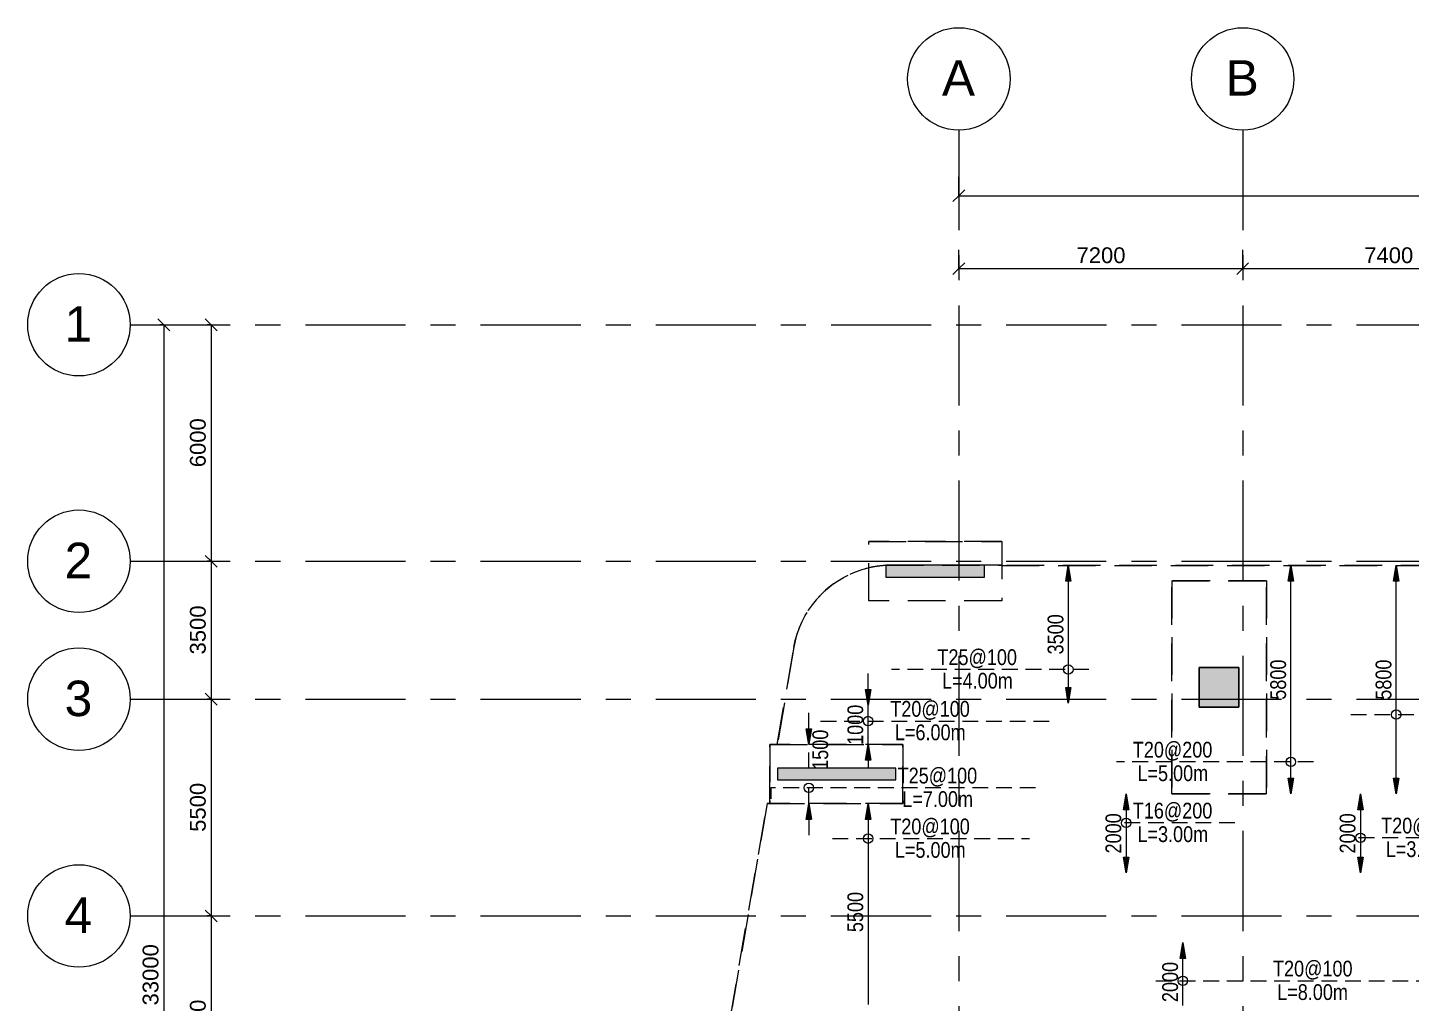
# Model space of a CAD drawing. Header units: millimetres. Extents: x -7055 to 132043, y -26353 to 51881.
# Drawn here: x -7055 to 28048, y 27128 to 51881 of the extents above; entities that cross this region are included whole.
import ezdxf

# ---------------------------------------------------------------- set-up
doc = ezdxf.new("R2010")
doc.units = ezdxf.units.MM
for name, pattern in [('00-SX_HIDDEN', [600, 400, -200]), ('Grid Line', [4445, 2540, -635, 635, -635]), ('Hidden', [1428.75, 952.5, -476.25]), ('IMPORT-HIDDENX2 _6_', [3810000.0, 2540000.0, -1270000.0])]:
    doc.linetypes.add(name, pattern=pattern)
for name, color, linetype, lineweight in [('A-ANNO-DIMS', 211, 'Continuous', 5), ('A-ANNO-DIMS-200', 211, 'Continuous', 5), ('A-WALL-PATT', 111, 'Continuous', 15), ('I-WALL', 2, 'Continuous', 5), ('S-Anno-REF-Dims', 7, 'Continuous', 5), ('S-Anno-Slab-Reinf-Top-Text', 7, 'Continuous', 5), ('S-Anno-Slab-Reinf_ Top', 7, 'IMPORT-HIDDENX2 _6_', 5), ('S-COLS', 52, 'Continuous', 5), ('S-FNDN', 32, 'Continuous', 15), ('S-GRID', 1, 'Continuous', 5), ('S-GRID-IDEN', 1, 'Continuous', 5), ('TOP 1-1_dwg', 8, 'Continuous', 5)]:
    doc.layers.add(name, color=color, linetype=linetype, lineweight=lineweight)
doc.styles.add('Arial', font='arial.ttf', dxfattribs={"height": 900})
doc.styles.add('Arial Narrow', font='ARIALN.TTF', dxfattribs={"height": 400})
doc.styles.add('Arial_1', font='arial.ttf', dxfattribs={"height": 400})
doc.dimstyles.new('Diagonal_-_2mm_Round_5mm_-1-200', dxfattribs={"dimscale": 304.8, "dimtxt": 1.338923, "dimasz": 0.984252, "dimexe": 0.328084, "dimexo": 0.0625, "dimgap": 0.065617, "dimtad": 1, "dimdec": 0, "dimlfac": 304.8, "dimrnd": 5, "dimdsep": 46, "dimtxsty": 'Arial_1', "dimblk1": 'OBLIQUE', "dimblk2": 'OBLIQUE', "dimsah": 1, "dimcen": 0.09, "dimazin": 0, "dimtfac": 1, "dimtdec": 4, "dimtix": 1, "dimtmove": 0, "dimatfit": 3, "dimfxl": 0.005167, "dimfxlon": 1, "dimtvp": 1, "dimtolj": 1, "dimtzin": 0, "dimarcsym": 2})

# ---------------------------------------------------------------- blocks, each defined once
blk = doc.blocks.new('TOP 1-1_dwg-7774274-GROUND FLOOR TOP X-DIR REINFORECMENT')
at = {"layer": 'S-Anno-REF-Dims'}
for points in [[(331899, 490246), (331966, 490646), (332032, 490246)], [(337547, 490246), (337613, 490646), (337680, 490246)], [(340220, 490246), (340287, 490646), (340353, 490246)], [(326886, 487100), (326819, 487500), (326953, 487500)], [(331966, 487146), (331899, 487546), (332032, 487546)], [(326819, 485700), (326886, 486100), (326953, 485700)], [(337613, 484846), (337547, 485246), (337680, 485246)], [(340287, 484846), (340220, 485246), (340353, 485246)], [(333366, 484446), (333433, 484846), (333500, 484446)], [(339309, 484446), (339376, 484846), (339443, 484446)], [(326819, 484200), (326886, 484600), (326953, 484200)], [(333433, 482846), (333366, 483246), (333500, 483246)], [(339376, 482846), (339309, 483246), (339443, 483246)], [(334806, 480675), (334873, 481075), (334940, 480675)]]:
    blk.add_hatch(color=256, dxfattribs=at).paths.add_polyline_path(points)
at = {"layer": 'S-Anno-Slab-Reinf_ Top', "linetype": '00-SX_HIDDEN'}
for points in [[(325383, 486100), (325316, 486500), (325450, 486500)], [(325316, 484200), (325383, 484600), (325450, 484200)]]:
    blk.add_hatch(color=256, dxfattribs=at).paths.add_polyline_path(points)
at = {"layer": 'S-Anno-REF-Dims'}
for p, q in [((331899, 490246), (331966, 490646)), ((331966, 490646), (332032, 490246)), ((337547, 490246), (337613, 490646)), ((337613, 490646), (337680, 490246)), ((340220, 490246), (340287, 490646)), ((340287, 490646), (340353, 490246)), ((332032, 490246), (331899, 490246)), ((337680, 490246), (337547, 490246)), ((340353, 490246), (340220, 490246)), ((326886, 487100), (326819, 487500)), ((326819, 487500), (326953, 487500)), ((326953, 487500), (326886, 487100)), ((331966, 487146), (331899, 487546)), ((331899, 487546), (332032, 487546)), ((332032, 487546), (331966, 487146)), ((326819, 485700), (326886, 486100)), ((326886, 486100), (326953, 485700)), ((326953, 485700), (326819, 485700)), ((337613, 484846), (337547, 485246)), ((337547, 485246), (337680, 485246)), ((337680, 485246), (337613, 484846)), ((340287, 484846), (340220, 485246)), ((340220, 485246), (340353, 485246)), ((340353, 485246), (340287, 484846)), ((333366, 484446), (333433, 484846)), ((333433, 484846), (333500, 484446)), ((339309, 484446), (339376, 484846)), ((339376, 484846), (339443, 484446)), ((326819, 484200), (326886, 484600)), ((326886, 484600), (326953, 484200)), ((333500, 484446), (333366, 484446)), ((339443, 484446), (339309, 484446)), ((326953, 484200), (326819, 484200)), ((333433, 482846), (333366, 483246)), ((333366, 483246), (333500, 483246)), ((333500, 483246), (333433, 482846)), ((339376, 482846), (339309, 483246)), ((339309, 483246), (339443, 483246)), ((339443, 483246), (339376, 482846)), ((334806, 480675), (334873, 481075)), ((334873, 481075), (334940, 480675)), ((334940, 480675), (334806, 480675))]:
    blk.add_line(p, q, dxfattribs=at)
at = {"layer": 'S-Anno-REF-Dims', "color": 250, "lineweight": 13}
for p, q in [((331966, 490246), (331966, 487546)), ((337613, 485246), (337613, 490246)), ((340287, 485246), (340287, 490246)), ((326886, 487500), (326886, 487900)), ((326886, 486100), (326886, 487100)), ((326886, 485700), (326886, 485500)), ((333433, 484446), (333433, 483246)), ((339376, 484446), (339376, 483246)), ((326886, 484200), (326886, 479500)), ((334873, 479475), (334873, 480675))]:
    blk.add_line(p, q, dxfattribs=at)
at = {"layer": 'S-Anno-REF-Dims'}
for centre in [(331966, 488006), (340287, 486860), (326886, 486696), (326886, 486696), (337613, 485659), (325383, 485003), (333433, 484113), (326886, 483713), (326886, 483713), (339376, 483733), (334873, 480106)]:
    blk.add_circle(centre, 120, dxfattribs=at)
at = {"layer": 'S-Anno-Slab-Reinf_ Top', "linetype": '00-SX_HIDDEN'}
for p, q in [((332483, 488006), (327483, 488006)), ((325681, 486696), (331681, 486696)), ((339131, 486860), (343540, 486860)), ((325383, 486100), (325316, 486500)), ((325316, 486500), (325450, 486500)), ((325450, 486500), (325383, 486100)), ((338190, 485659), (333190, 485659)), ((325316, 484200), (325383, 484600)), ((325383, 484600), (325450, 484200)), ((325450, 484200), (325316, 484200)), ((336190, 484113), (333190, 484113)), ((342132, 483733), (339132, 483733)), ((325981, 483713), (330981, 483713)), ((334190, 480106), (342190, 480106))]:
    blk.add_line(p, q, dxfattribs=at)
at = {"layer": 'S-Anno-Slab-Reinf_ Top', "color": 250, "linetype": '00-SX_HIDDEN', "lineweight": 13}
for p, q in [((325383, 486500), (325383, 486900)), ((325383, 485500), (325383, 486100)), ((325383, 484600), (325383, 485200)), ((325383, 484200), (325383, 483800))]:
    blk.add_line(p, q, dxfattribs=at)
at = {"layer": 'S-Anno-Slab-Reinf_ Top', "linetype": '00-SX_HIDDEN', "flags": 128}
blk.add_lwpolyline([(331136, 485003), (324416, 485003), (324416, 484723)], dxfattribs=at)
at = {"layer": 'S-Anno-REF-Dims', "char_height": 400, "width": 1218.22, "attachment_point": 2, "rotation": 90, "line_spacing_factor": 0.974696, "style": 'Arial Narrow'}
for s, insert in [('3500', (331441, 488896)), ('5800', (337089, 487746)), ('5800', (339762, 487746)), ('1000', (326362, 486600)), ('2000', (332908, 483846)), ('2000', (338851, 483846)), ('5500', (326362, 481850)), ('2000', (334348, 480075))]:
    blk.add_mtext(s, dxfattribs=dict(at, insert=insert))
at = {"layer": 'S-Anno-Slab-Reinf-Top-Text', "char_height": 400, "attachment_point": 2, "line_spacing_factor": 0.974696, "style": 'Arial Narrow'}
for s, insert, width in [('T25@100', (329654, 488516), 2421.7), ('L=4.00m', (329660, 487919), 2156.44), ('T20@100', (328458, 487205), 2421.7), ('L=6.00m', (328463, 486609), 2156.44), ('T20@200', (334611, 486169), 2421.7), ('T25@100', (328645, 485512), 2421.7), ('L=5.00m', (334617, 485572), 2156.44), ('L=7.00m', (328651, 484916), 2156.44), ('T16@200', (334611, 484623), 2421.7), ('T20@100', (328458, 484222), 2421.7), ('T20@100', (340911, 484243), 2421.7), ('L=3.00m', (334617, 484026), 2156.44), ('L=5.00m', (328463, 483626), 2156.44), ('L=3.00m', (340917, 483646), 2156.44), ('T20@100', (338168, 480615), 2421.7), ('L=8.00m', (338162, 480019), 2156.44)]:
    blk.add_mtext(s, dxfattribs=dict(at, insert=insert, width=width))
at = {"layer": 'S-Anno-Slab-Reinf_ Top', "linetype": '00-SX_HIDDEN', "insert": (325473, 485967), "char_height": 400, "width": 1218.22, "attachment_point": 2, "rotation": 90, "line_spacing_factor": 0.974696, "style": 'Arial Narrow'}
blk.add_mtext('1500', dxfattribs=at)
blk = doc.blocks.new('Grid - M_Grid Head - Circle-4284405-GROUND FLOOR TOP X-DIR REINFORECMENT')
at = {"layer": 'S-GRID-IDEN'}
blk.add_circle((0, 0), 6.5, dxfattribs=at)
blk = doc.blocks.new('DIMBLOCK1-GROUND FLOOR TOP X-DIR REINFORECMENT')
at = {"layer": 'A-ANNO-DIMS-200'}
for p, q in [((16570, 45768), (16570, 46248)), ((23770, 45768), (23770, 46248)), ((16570, 45768), (23770, 45768)), ((16570, 45768), (16570, 45668)), ((23770, 45768), (23770, 45668))]:
    blk.add_line(p, q, dxfattribs=at)
at = {"layer": 'A-ANNO-DIMS-200', "lineweight": 15}
for p, q in [((16570, 45768), (16420, 45618)), ((16570, 45768), (16720, 45918)), ((23770, 45768), (23620, 45618)), ((23770, 45768), (23920, 45918))]:
    blk.add_line(p, q, dxfattribs=at)
at = {"layer": 'A-ANNO-DIMS-200', "color": 0, "insert": (19554, 46308), "char_height": 400, "width": 1476.71, "attachment_point": 1, "line_spacing_factor": 0.941778, "style": 'Arial_1'}
blk.add_mtext('7200', dxfattribs=at)
blk = doc.blocks.new('_Oblique')
at = {"color": 0, "linetype": 'ByBlock', "lineweight": -2}
blk.add_line((-0.5, -0.5), (0.5, 0.5), dxfattribs=at)
blk = doc.blocks.new('DIMBLOCK2-GROUND FLOOR TOP X-DIR REINFORECMENT')
at = {"layer": 'A-ANNO-DIMS-200'}
for p, q in [((23770, 45768), (23770, 46248)), ((31170, 45768), (31170, 46248)), ((23770, 45768), (31170, 45768)), ((23770, 45768), (23770, 45668)), ((31170, 45768), (31170, 45668))]:
    blk.add_line(p, q, dxfattribs=at)
at = {"layer": 'A-ANNO-DIMS-200', "lineweight": 15}
for p, q in [((23770, 45768), (23620, 45618)), ((23770, 45768), (23920, 45918)), ((31170, 45768), (31020, 45618)), ((31170, 45768), (31320, 45918))]:
    blk.add_line(p, q, dxfattribs=at)
at = {"layer": 'A-ANNO-DIMS-200', "color": 0, "insert": (26854, 46308), "char_height": 400, "width": 1476.71, "attachment_point": 1, "line_spacing_factor": 0.941778, "style": 'Arial_1'}
blk.add_mtext('7400', dxfattribs=at)
blk = doc.blocks.new('DIMBLOCK9-GROUND FLOOR TOP X-DIR REINFORECMENT')
at = {"layer": 'A-ANNO-DIMS-200'}
for p, q in [((16570, 47619), (16570, 48099)), ((85370, 47619), (85370, 48099)), ((16570, 47619), (85370, 47619)), ((16570, 47619), (16570, 47519)), ((85370, 47619), (85370, 47519))]:
    blk.add_line(p, q, dxfattribs=at)
at = {"layer": 'A-ANNO-DIMS-200', "lineweight": 15}
for p, q in [((16570, 47619), (16720, 47769)), ((85370, 47619), (85520, 47769)), ((16570, 47619), (16420, 47469)), ((85370, 47619), (85220, 47469))]:
    blk.add_line(p, q, dxfattribs=at)
at = {"layer": 'A-ANNO-DIMS-200', "color": 0, "insert": (50201, 48159), "char_height": 400, "width": 1845.88, "attachment_point": 1, "line_spacing_factor": 0.941778, "style": 'Arial_1'}
blk.add_mtext('68800', dxfattribs=at)
blk = doc.blocks.new('DIMBLOCK10-GROUND FLOOR TOP X-DIR REINFORECMENT')
at = {"layer": 'A-ANNO-DIMS-200', "lineweight": 15}
for p, q in [((-2399, 44344), (-2549, 44494)), ((-2399, 44344), (-2249, 44194)), ((-2399, 38344), (-2549, 38494)), ((-2399, 38344), (-2249, 38194))]:
    blk.add_line(p, q, dxfattribs=at)
at = {"layer": 'A-ANNO-DIMS-200'}
for p, q in [((-2399, 44344), (-2499, 44344)), ((-2399, 44344), (-2399, 38344)), ((-2399, 44344), (-1919, 44344)), ((-2399, 38344), (-2499, 38344)), ((-2399, 38344), (-1919, 38344))]:
    blk.add_line(p, q, dxfattribs=at)
at = {"layer": 'A-ANNO-DIMS-200', "color": 0, "insert": (-2938, 40729), "char_height": 400, "width": 1476.71, "attachment_point": 1, "rotation": 90, "line_spacing_factor": 0.941778, "style": 'Arial_1'}
blk.add_mtext('6000', dxfattribs=at)
blk = doc.blocks.new('DIMBLOCK11-GROUND FLOOR TOP X-DIR REINFORECMENT')
at = {"layer": 'A-ANNO-DIMS-200', "lineweight": 15}
for p, q in [((-2399, 38344), (-2549, 38494)), ((-2399, 38344), (-2249, 38194)), ((-2399, 34844), (-2549, 34994)), ((-2399, 34844), (-2249, 34694))]:
    blk.add_line(p, q, dxfattribs=at)
at = {"layer": 'A-ANNO-DIMS-200'}
for p, q in [((-2399, 38344), (-2499, 38344)), ((-2399, 38344), (-2399, 34844)), ((-2399, 38344), (-1919, 38344)), ((-2399, 34844), (-2499, 34844)), ((-2399, 34844), (-1919, 34844))]:
    blk.add_line(p, q, dxfattribs=at)
at = {"layer": 'A-ANNO-DIMS-200', "color": 0, "insert": (-2938, 35979), "char_height": 400, "width": 1476.71, "attachment_point": 1, "rotation": 90, "line_spacing_factor": 0.941778, "style": 'Arial_1'}
blk.add_mtext('3500', dxfattribs=at)
blk = doc.blocks.new('DIMBLOCK12-GROUND FLOOR TOP X-DIR REINFORECMENT')
at = {"layer": 'A-ANNO-DIMS-200', "lineweight": 15}
for p, q in [((-2399, 34844), (-2549, 34994)), ((-2399, 34844), (-2249, 34694)), ((-2399, 29344), (-2549, 29494)), ((-2399, 29344), (-2249, 29194))]:
    blk.add_line(p, q, dxfattribs=at)
at = {"layer": 'A-ANNO-DIMS-200'}
for p, q in [((-2399, 34844), (-2499, 34844)), ((-2399, 34844), (-2399, 29344)), ((-2399, 34844), (-1919, 34844)), ((-2399, 29344), (-2499, 29344)), ((-2399, 29344), (-1919, 29344))]:
    blk.add_line(p, q, dxfattribs=at)
at = {"layer": 'A-ANNO-DIMS-200', "color": 0, "insert": (-2938, 31479), "char_height": 400, "width": 1476.71, "attachment_point": 1, "rotation": 90, "line_spacing_factor": 0.941778, "style": 'Arial_1'}
blk.add_mtext('5500', dxfattribs=at)
blk = doc.blocks.new('DIMBLOCK13-GROUND FLOOR TOP X-DIR REINFORECMENT')
at = {"layer": 'A-ANNO-DIMS-200', "lineweight": 15}
for p, q in [((-2399, 29344), (-2549, 29494)), ((-2399, 29344), (-2249, 29194)), ((-2399, 23844), (-2549, 23994)), ((-2399, 23844), (-2249, 23694))]:
    blk.add_line(p, q, dxfattribs=at)
at = {"layer": 'A-ANNO-DIMS-200'}
for p, q in [((-2399, 29344), (-2499, 29344)), ((-2399, 29344), (-2399, 23844)), ((-2399, 29344), (-1919, 29344)), ((-2399, 23844), (-2499, 23844)), ((-2399, 23844), (-1919, 23844))]:
    blk.add_line(p, q, dxfattribs=at)
at = {"layer": 'A-ANNO-DIMS-200', "color": 0, "insert": (-2938, 25979), "char_height": 400, "width": 1476.71, "attachment_point": 1, "rotation": 90, "line_spacing_factor": 0.941778, "style": 'Arial_1'}
blk.add_mtext('5500', dxfattribs=at)
blk = doc.blocks.new('DIMBLOCK34-GROUND FLOOR TOP X-DIR REINFORECMENT')
at = {"layer": 'A-ANNO-DIMS-200', "lineweight": 15}
for p, q in [((-3599, 44344), (-3749, 44494)), ((-3599, 44344), (-3449, 44194)), ((-3599, 11344), (-3749, 11494)), ((-3599, 11344), (-3449, 11194))]:
    blk.add_line(p, q, dxfattribs=at)
at = {"layer": 'A-ANNO-DIMS-200'}
for p, q in [((-3599, 44344), (-3699, 44344)), ((-3599, 44344), (-3599, 11344)), ((-3599, 44344), (-3119, 44344)), ((-3599, 11344), (-3699, 11344)), ((-3599, 11344), (-3119, 11344))]:
    blk.add_line(p, q, dxfattribs=at)
at = {"layer": 'A-ANNO-DIMS-200', "color": 0, "insert": (-4138, 27075), "char_height": 400, "width": 1845.88, "attachment_point": 1, "rotation": 90, "line_spacing_factor": 0.941778, "style": 'Arial_1'}
blk.add_mtext('33000', dxfattribs=at)

msp = doc.modelspace()

# ---------------------------------------------------------------- hatches: boundary and pattern name
at = {"layer": 'A-WALL-PATT', "lineweight": 5}
for points in [[(17219.7573, 37940.7598), (17219.7573, 38240.7598), (14719.7573, 38240.7598), (14719.7573, 37940.7598)], [(11966.1158, 32794.1661), (14966.1158, 32794.1661), (14966.1158, 33094.1661), (11966.1158, 33094.1661)]]:
    msp.add_hatch(color=256, dxfattribs=at).paths.add_polyline_path(points)
at = {"layer": 'S-COLS'}
msp.add_hatch(color=256, dxfattribs=at).paths.add_polyline_path([(23669.756, 34644.1759), (23669.756, 35644.1759), (22669.756, 35644.1759), (22669.756, 34644.1759)])

# ---------------------------------------------------------------- linework, layer by layer
at = {"layer": 'I-WALL', "lineweight": 15}
for p, q in [((17219.7573, 38240.7598), (14719.7573, 38240.7598)), ((14719.7573, 38240.7598), (14719.7573, 37940.7598)), ((14719.7573, 37940.7598), (17219.7573, 37940.7598)), ((17219.7573, 37940.7598), (17219.7573, 38240.7598)), ((14966.1158, 33094.1661), (11966.1158, 33094.1661)), ((11966.1158, 33094.1661), (11966.1158, 32794.1661)), ((14966.1158, 32794.1661), (14966.1158, 33094.1661)), ((11966.1158, 32794.1661), (14966.1158, 32794.1661))]:
    msp.add_line(p, q, dxfattribs=at)
at = {"layer": 'S-COLS', "lineweight": 15}
for p, q in [((23669.756, 35644.1759), (22669.756, 35644.1759)), ((22669.756, 35644.1759), (22669.756, 34644.1759)), ((23669.756, 34644.1759), (23669.756, 35644.1759)), ((22669.756, 34644.1759), (23669.756, 34644.1759))]:
    msp.add_line(p, q, dxfattribs=at)
at = {"layer": 'S-COLS'}
for p, q in [((22669.756, 34644.1759), (22669.756, 35644.1759)), ((22669.756, 35644.1759), (23669.756, 35644.1759)), ((23669.756, 35644.1759), (23669.756, 34644.1759)), ((23669.756, 34644.1759), (22669.756, 34644.1759))]:
    msp.add_line(p, q, dxfattribs=at)
at = {"layer": 'S-FNDN', "linetype": 'Hidden'}
for p, q in [((14282.2573, 37340.7598), (14282.2573, 38840.7598)), ((14282.2573, 37340.7598), (14282.2573, 38840.7598)), ((14282.2573, 38840.7598), (17657.2573, 38840.7598)), ((17657.2573, 38840.7598), (14282.2573, 38840.7598)), ((17657.2573, 38840.7598), (17657.2573, 37340.7598)), ((17657.2573, 38840.7598), (17657.2573, 37340.7598)), ((14719.7573, 38236.9219), (14719.7573, 38240.7598)), ((14719.7573, 38240.7598), (17657.2573, 38240.7598)), ((17657.2573, 38240.7598), (17219.7573, 38240.7598)), ((17657.2573, 38240.1837), (41319.7791, 38240.1837)), ((33019.756, 38240.1837), (17657.2573, 38240.1837)), ((24369.756, 37844.1661), (21969.756, 37844.1661)), ((21969.756, 37844.1661), (21969.756, 32444.1661)), ((21969.756, 32444.1661), (21969.756, 37844.1661)), ((21969.756, 37844.1661), (24369.756, 37844.1661)), ((24369.756, 32444.1661), (24369.756, 37844.1661)), ((24369.756, 37844.1661), (24369.756, 32444.1661)), ((17657.2573, 37340.7598), (14282.2573, 37340.7598)), ((17657.2573, 37340.7598), (14282.2573, 37340.7598)), ((11960.535, 33694.1661), (12383.3133, 36162.2768)), ((12383.3133, 36162.2768), (11960.535, 33694.1661)), ((15150.6433, 33694.1661), (11775.6433, 33694.1661)), ((11775.6433, 32194.1661), (11775.6433, 33694.1661)), ((11775.6433, 33694.1661), (15150.6433, 33694.1661)), ((11775.6433, 33694.1661), (11775.6433, 32194.1661)), ((15150.6433, 32194.1661), (15150.6433, 33694.1661)), ((15150.6433, 33694.1661), (15150.6433, 32194.1661)), ((21969.756, 32444.1661), (24369.756, 32444.1661)), ((24369.756, 32444.1661), (21969.756, 32444.1661)), ((7622.5493, 8369.7166), (11703.5904, 32194.1661)), ((11703.5904, 32194.1661), (7622.5493, 8369.7166)), ((11703.5904, 32194.1661), (15150.6433, 32194.1661)), ((15150.6433, 32194.1661), (11703.5904, 32194.1661))]:
    msp.add_line(p, q, dxfattribs=at)
at = {"layer": 'S-FNDN', "linetype": 'Hidden', "flags": 128}
for points in [[(14719.7214, 38236.9196), (14551.6331, 38222.6237), (14384.8629, 38197.0187), (14220.1998, 38160.2232), (14058.3937, 38112.4047), (13900.1816, 38053.7813), (13746.2841, 37984.6197), (13597.4022, 37905.2351), (13454.2138, 37815.989), (13317.3713, 37717.288), (13187.4978, 37609.5814), (13065.1849, 37493.3599), (12950.9897, 37369.1528), (12845.4324, 37237.5257), (12748.9938, 37099.0782), (12662.1132, 36954.4408), (12585.1863, 36804.2722), (12518.5636, 36649.2564), (12462.5486, 36490.0994), (12417.3967, 36327.5263), (12383.3133, 36162.2768)], [(12383.3133, 36162.2768), (12418.2821, 36331.1777), (12464.8138, 36497.2652), (12522.6867, 36659.749), (12591.6254, 36817.8556), (12671.3018, 36970.8323), (12761.3366, 37117.951), (12861.3011, 37258.5114), (12970.7195, 37391.8445), (13089.0711, 37517.3157), (13215.7923, 37634.3276), (13350.2801, 37742.3233), (13491.8943, 37840.7888), (13639.9607, 37929.2553), (13793.7746, 38007.3019), (13952.6038, 38074.557), (14115.6923, 38130.7004), (14282.2705, 38175.4657)]]:
    msp.add_lwpolyline(points, dxfattribs=at)
at = {"layer": 'S-FNDN', "linetype": 'Hidden'}
msp.add_arc((14847.4232, 35740.1837), 2500, 92.9271599, 103.0655917, dxfattribs=at)
at = {"layer": 'S-GRID', "linetype": 'Grid Line'}
for p, q in [((16569.756, 49281.3629), (16569.756, 351.3451)), ((23769.756, 49281.3629), (23769.756, -905.3457)), ((-4454.2549, 44344.1661), (113803.7202, 44344.1661)), ((-4454.5069, 38344.1661), (113803.7202, 38344.1661)), ((-4454.5069, 34844.1661), (113803.7202, 34844.1661)), ((-4454.5069, 29344.1661), (113803.7202, 29344.1661))]:
    msp.add_line(p, q, dxfattribs=at)

# ---------------------------------------------------------------- block references
at = {"layer": 'S-GRID-IDEN', "xscale": 199.9999999999999, "yscale": 199.9999999999999, "zscale": 199.9999999999999}
for p, rotation in [((16569.756, 50581.3629), 180), ((23769.756, 50581.3629), 180), ((-5754.2549, 44344.1661), 269.9999999999996), ((-5754.5069, 38344.1661), 269.9999999999996), ((-5754.5069, 34844.1661), 269.9999999999996), ((-5754.5069, 29344.1661), 269.9999999999996)]:
    msp.add_blockref('Grid - M_Grid Head - Circle-4284405-GROUND FLOOR TOP X-DIR REINFORECMENT', p, dxfattribs=dict(at, rotation=rotation))
at = {"layer": 'TOP 1-1_dwg', "color": 7}
msp.add_blockref('TOP 1-1_dwg-7774274-GROUND FLOOR TOP X-DIR REINFORECMENT', (-312619.9522, -452406.053), dxfattribs=at)

# ---------------------------------------------------------------- dimensions: what is measured, and where the dimension line sits
at = {"layer": 'A-ANNO-DIMS'}
for base, p1, p2, override, picture, middle in [((85369.756, 47619.4511), (16569.756, 48099.4511), (85369.756, 48099.4511), {"dimpost": '<>', "dimfxl": 68800}, 'DIMBLOCK9-GROUND FLOOR TOP X-DIR REINFORECMENT', (50969.756, 47843.6803)), ((23769.756, 45768.4229), (16569.756, 46248.4229), (23769.756, 46248.4229), {"dimpost": '<>', "dimfxl": 7200}, 'DIMBLOCK1-GROUND FLOOR TOP X-DIR REINFORECMENT', (20169.756, 45992.6521)), ((31169.756, 45768.4229), (23769.756, 46248.4229), (31169.756, 46248.4229), {"dimpost": '<>', "dimfxl": 7400}, 'DIMBLOCK2-GROUND FLOOR TOP X-DIR REINFORECMENT', (27469.756, 45992.6521))]:
    dim = msp.add_linear_dim(base=base, p1=p1, p2=p2, dimstyle='Diagonal_-_2mm_Round_5mm_-1-200', override=override, dxfattribs=at)
    dim.commit()
    dim.dimension.update_dxf_attribs({"geometry": picture, "text_midpoint": middle})
for base, p1, p2, override, picture, middle in [((-3598.933, 11344.1661), (-3118.933, 44344.1661), (-3118.933, 11344.1661), {"dimpost": '<>', "dimfxl": 33000}, 'DIMBLOCK34-GROUND FLOOR TOP X-DIR REINFORECMENT', (-3823.1622, 27844.1661)), ((-2398.933, 38344.1661), (-1918.933, 44344.1661), (-1918.933, 38344.1661), {"dimpost": '<>', "dimfxl": 6000}, 'DIMBLOCK10-GROUND FLOOR TOP X-DIR REINFORECMENT', (-2623.1622, 41344.1661)), ((-2398.933, 34844.1661), (-1918.933, 38344.1661), (-1918.933, 34844.1661), {"dimpost": '<>', "dimfxl": 3500}, 'DIMBLOCK11-GROUND FLOOR TOP X-DIR REINFORECMENT', (-2623.1622, 36594.1661)), ((-2398.933, 29344.1661), (-1918.933, 34844.1661), (-1918.933, 29344.1661), {"dimpost": '<>', "dimfxl": 5500}, 'DIMBLOCK12-GROUND FLOOR TOP X-DIR REINFORECMENT', (-2623.1622, 32094.1661)), ((-2398.933, 23844.1661), (-1918.933, 29344.1661), (-1918.933, 23844.1661), {"dimpost": '<>', "dimfxl": 5500}, 'DIMBLOCK13-GROUND FLOOR TOP X-DIR REINFORECMENT', (-2623.1622, 26594.1661))]:
    dim = msp.add_linear_dim(base=base, p1=p1, p2=p2, angle=90, dimstyle='Diagonal_-_2mm_Round_5mm_-1-200', override=override, dxfattribs=at)
    dim.commit()
    dim.dimension.update_dxf_attribs({"geometry": picture, "text_midpoint": middle})

# ---------------------------------------------------------------- next in the draw order: texts
at = {"layer": 'S-GRID-IDEN', "char_height": 900, "attachment_point": 1, "style": 'Arial', "bg_fill": 3, "box_fill_scale": 1.25, "bg_fill_color": 256, "bg_fill_true_color": 13158600, "bg_fill_transparency": 0}
for s, insert, width in [('A', (16140.0001, 51056.8136), 1026.16), ('B', (23340.0001, 51056.8136), 1026.16), ('1', (-6116.4139, 44814.7019), 849.78875), ('2', (-6116.666, 38814.7019), 849.78875), ('3', (-6116.666, 35314.7019), 849.78875), ('4', (-6116.666, 29814.7019), 849.78875)]:
    msp.add_mtext(s, dxfattribs=dict(at, insert=insert, width=width))

doc.saveas('drawing.dxf')
